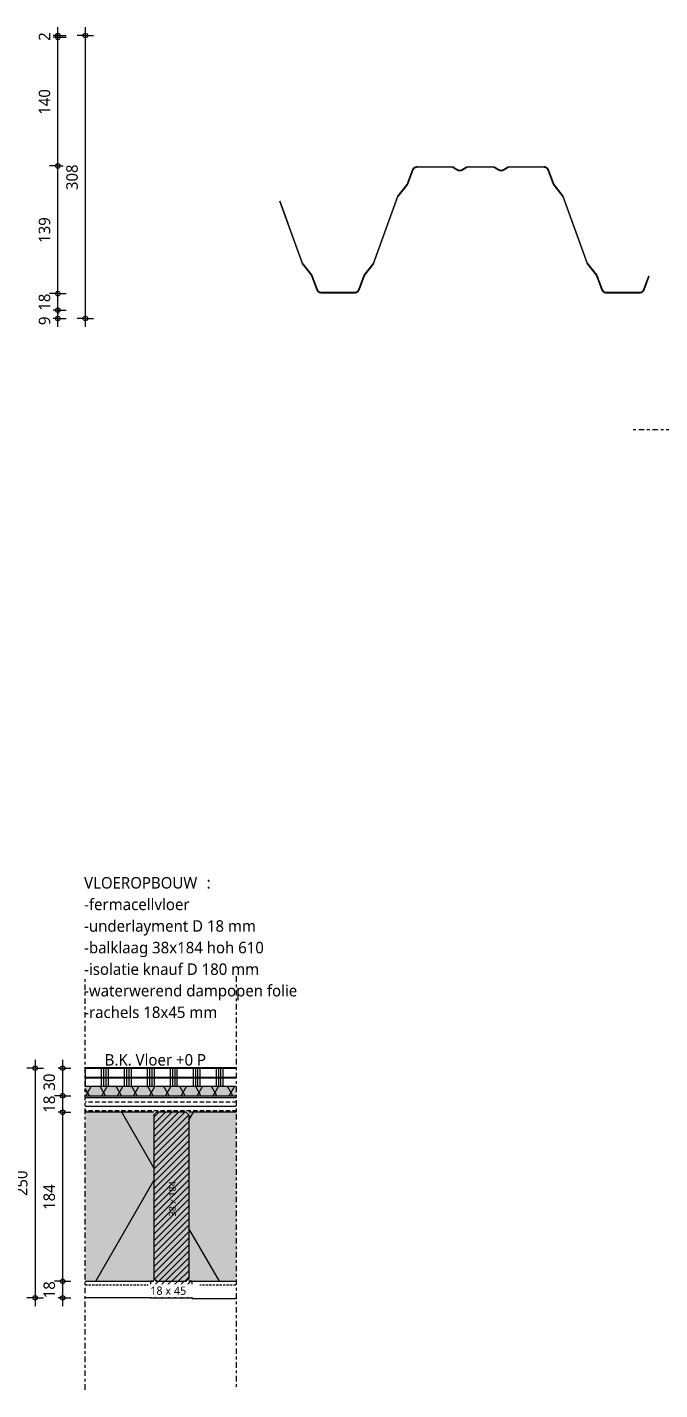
# Model space of a CAD drawing. Header units: millimetres. Extents: x 2927 to 18500, y -7154 to 6447.
# Drawn here: x 14879 to 15567, y -233 to 1250 of the extents above; entities that cross this region are included whole.
import ezdxf

# ---------------------------------------------------------------- set-up
doc = ezdxf.new("R2010")
doc.units = ezdxf.units.MM
doc.linetypes.add('MV_center', pattern=[15, 6, -3, 3, -3])
doc.linetypes.add('MV_hidden', pattern=[3.75, 2.5, -1.25])
for name, color, linetype, lineweight in [('A-ANNO-DIMS', 211, 'Continuous', 13), ('A-ANNO-DIMS-5', 211, 'Continuous', 13), ('A-ANNO-NOTE', 131, 'Continuous', 18), ('A-DETL', 90, 'Continuous', 13), ('A-DETL-GENF', 92, 'Continuous', 18), ('A-DETL-MEDM', 33, 'Continuous', 18), ('G-ANNO-TEXT', 231, 'Continuous', 13)]:
    doc.layers.add(name, color=color, linetype=linetype, lineweight=lineweight)
doc.styles.add('Segoe UI', font='segoeui.ttf', dxfattribs={"height": 7.5})
doc.styles.add('Segoe UI_2', font='segoeui.ttf', dxfattribs={"height": 9})
doc.styles.add('Segoe UI_3', font='segoeui.ttf', dxfattribs={"height": 12.5})
doc.styles.add('Segoe UI_B', font='segoeui.ttf', dxfattribs={"height": 12.5})
doc.dimstyles.new('2_5_mm', dxfattribs={"dimscale": 304.8, "dimtxt": 13.092049, "dimasz": 0.016404, "dimexe": 0.029528, "dimexo": 0.0625, "dimgap": 0.014764, "dimtad": 1, "dimdec": 0, "dimzin": 0, "dimdsep": 46, "dimtxsty": 'Segoe UI_3', "dimblk1": 'DOTBLANK', "dimblk2": 'DOTBLANK', "dimsah": 1, "dimcen": 0.09, "dimdle": 0.029528, "dimazin": 0, "dimtfac": 1, "dimtdec": 4, "dimtix": 1, "dimtmove": 0, "dimatfit": 3, "dimfxl": 0.029528, "dimfxlon": 1, "dimtvp": 1, "dimtfill": 1, "dimtolj": 1, "dimtzin": 0, "dimarcsym": 2})
doc.dimstyles.new('2_5_mm_2', dxfattribs={"dimscale": 304.8, "dimtxt": 13.092049, "dimasz": 0.016404, "dimexe": 0.029528, "dimexo": 0.0625, "dimgap": 0.014764, "dimtad": 1, "dimdec": 0, "dimzin": 0, "dimdsep": 46, "dimtxsty": 'Segoe UI_3', "dimblk1": 'DOTBLANK', "dimblk2": 'DOTBLANK', "dimsah": 1, "dimcen": 0.09, "dimdle": 0.029528, "dimazin": 0, "dimtfac": 1, "dimtdec": 4, "dimtix": 1, "dimtmove": 1, "dimatfit": 3, "dimfxl": 0.029528, "dimfxlon": 1, "dimtvp": 1, "dimtfill": 1, "dimtolj": 1, "dimtzin": 0, "dimarcsym": 2})
pattern_1 = [(90, (10, 0), (-25, 1e-15), []), (90, (12.5, 0), (-25, 1e-15), []), (90, (15, 0), (-25, 1e-15), []), (90, (17.5, 0), (-25, 1e-15), [])]

# ---------------------------------------------------------------- blocks, each defined once
blk = doc.blocks.new('42_isolatie - Type 1-4084873-Details Domera')
at = {"layer": 'A-DETL-GENF'}
blk.add_hatch(color=256, dxfattribs=at).paths.add_polyline_path([(191.5, 0.8), (191.5, 10.8), (27.2, 10.8), (27.2, 0.8)])
at = {"layer": 'A-DETL-GENF', "lineweight": 13}
h = blk.add_hatch(dxfattribs=at)
h.set_pattern_fill('FP_309', color=256, style=0, pattern_type=2)
h.set_pattern_definition([(60, (-2375.531, 120.812), (-12.99038, 7.5), []), (120, (-2375.531, 120.812), (-12.99038, -7.5), [])])
h.paths.add_polyline_path([(191.5, 0.8), (191.5, 10.8), (27.2, 10.8), (27.2, 0.8)])
at = {"layer": 'A-DETL-GENF'}
for p, q in [((191.5, 10.8), (27.2, 10.8)), ((191.5, 10.8), (27.2, 10.8)), ((27.2, 0.8), (191.5, 0.8)), ((27.2, 0.8), (191.5, 0.8))]:
    blk.add_line(p, q, dxfattribs=at)
blk = doc.blocks.new('42_isolatie - Type 1-4084870-Details Domera')
at = {"layer": 'A-DETL-GENF'}
h = blk.add_hatch(color=256, dxfattribs=at)
h.paths.add_polyline_path([(188.3, 0.8), (188.3, 184.8), (136.6, 184.8), (136.6, 0.8), (140.1, 0.8)])
h.paths.add_polyline_path([(98.6, 0.8), (98.6, 184.8), (23.9, 184.8), (23.9, 0.8), (95.1, 0.8)])
at = {"layer": 'A-DETL-GENF', "lineweight": 13}
h = blk.add_hatch(dxfattribs=at)
h.set_pattern_fill('FP_24', color=256, style=0, pattern_type=2)
h.set_pattern_definition([(60, (-2126.39, 181.76), (-155.885, 90), []), (120, (-2126.39, 181.76), (-155.885, -90), [])])
h.paths.add_polyline_path([(188.3, 0.8), (188.3, 184.8), (136.6, 184.8), (136.6, 0.8), (140.1, 0.8)])
h.paths.add_polyline_path([(98.6, 0.8), (98.6, 184.8), (23.9, 184.8), (23.9, 0.8), (95.1, 0.8)])
at = {"layer": 'A-DETL-GENF'}
for p, q in [((98.6, 184.8), (23.9, 184.8)), ((98.6, 184.8), (23.9, 184.8)), ((188.3, 184.8), (136.6, 184.8)), ((188.3, 184.8), (136.6, 184.8)), ((23.9, 0.8), (95.1, 0.8)), ((23.9, 0.8), (95.1, 0.8)), ((95.1, 0.8), (98.6, 0.8)), ((136.6, 0.8), (140.1, 0.8)), ((140.1, 0.8), (188.3, 0.8)), ((140.1, 0.8), (188.3, 0.8))]:
    blk.add_line(p, q, dxfattribs=at)
blk = doc.blocks.new('00 hout rechthoekig - 18x45-3245574-Details Domera')
at = {"layer": 'A-DETL-GENF', "lineweight": 13}
h = blk.add_hatch(dxfattribs=at)
h.set_pattern_fill('FP_344', color=256, style=0, pattern_type=2)
h.set_pattern_definition([(225, (15058.526, -132.724), (3.5355339, -3.5355339), [])])
h.paths.add_polyline_path([(41.5, 0), (0, 0), (0, -18), (45, -18), (45, 0)])
at = {"layer": 'A-DETL-MEDM'}
for p, q in [((45, 0), (0, 0)), ((0, 0), (0, -18)), ((45, -18), (45, 0)), ((0, -18), (3.5, -18)), ((41.5, -18), (45, -18))]:
    blk.add_line(p, q, dxfattribs=at)
blk = doc.blocks.new('00 hout-rechthoekig - SLS 38x184-V287-Details Domera')
at = {"layer": 'A-DETL-GENF'}
blk.add_hatch(color=256, dxfattribs=at).paths.add_polyline_path([(184, -2.8), (181.2, 0), (2.8, 0), (0, -2.8), (0, -35.2), (2.8, -38), (181.2, -38), (184, -35.2)])
at = {"layer": 'A-DETL-MEDM', "lineweight": 13}
h = blk.add_hatch(dxfattribs=at)
h.set_pattern_fill('FP_345', color=256, style=0, pattern_type=2)
h.set_pattern_definition([(135, (69.276, -15055.026), (-3.5355339, -3.5355339), [])])
h.paths.add_polyline_path([(184, -2.8), (181.2, 0), (2.8, 0), (0, -2.8), (0, -35.2), (2.8, -38), (181.2, -38), (184, -35.2)])
at = {"layer": 'A-DETL-MEDM'}
for p, q in [((0, -2.8), (2.8, 0)), ((2.8, 0), (0, -2.8)), ((2.8, 0), (181.2, 0)), ((181.2, 0), (184, -2.8)), ((0, -2.8), (0, -35.2)), ((181.2, 0), (184, -2.8)), ((184, -35.2), (184, -2.8)), ((2.8, -38), (0, -35.2)), ((0, -35.2), (2.8, -38)), ((2.8, -38), (181.2, -38)), ((184, -35.2), (181.2, -38)), ((181.2, -38), (184, -35.2))]:
    blk.add_line(p, q, dxfattribs=at)
blk = doc.blocks.new('NLRS_00_DI_maskeer - Type 1-4235195-Details Domera')
at = {"layer": 'A-DETL-GENF', "linetype": 'MV_center'}
blk.add_line((-100, 0), (409, 0), dxfattribs=at)
blk = doc.blocks.new('NLRS_00_DI_maskeer - Type 1-4234379-Details Domera')
at = {"layer": 'A-DETL-GENF', "linetype": 'MV_center'}
blk.add_line((350, 0), (-100, 0), dxfattribs=at)
blk = doc.blocks.new('NLRS_00_DI_maskeer - Type 1-4234714-Details Domera')
at = {"layer": 'A-DETL-GENF', "linetype": 'MV_center'}
blk.add_line((-100, 0), (350, 0), dxfattribs=at)
blk = doc.blocks.new('DIMBLOCK369-Details Domera')
at = {"layer": 'A-ANNO-DIMS-5'}
for p, q in [((14917.8, -114.7), (14908.8, -114.7)), ((14917.8, -141.7), (14917.8, -114.7)), ((14917.8, -114.7), (14926.8, -114.7)), ((14917.8, -132.7), (14908.8, -132.7)), ((14917.8, -132.7), (14926.8, -132.7))]:
    blk.add_line(p, q, dxfattribs=at)
for centre in [(14917.8, -114.7), (14917.8, -132.7)]:
    blk.add_circle(centre, 2.5, dxfattribs=at)
at = {"layer": 'A-ANNO-DIMS-5', "color": 0, "insert": (14896.9, -133.2), "char_height": 12.5, "width": 22.852, "attachment_point": 1, "rotation": 90, "line_spacing_factor": 1.142579, "style": 'Segoe UI_3', "bg_fill": 3, "box_fill_scale": 1.25, "bg_fill_color": 9, "bg_fill_true_color": 13158600, "bg_fill_transparency": 0}
blk.add_mtext('18', dxfattribs=at)
blk = doc.blocks.new('_DotBlank')
at = {"color": 0, "linetype": 'ByBlock', "lineweight": -2}
blk.add_line((-0.5, 0), (-1, 0), dxfattribs=at)
blk.add_circle((0, 0), 0.5, dxfattribs=at)
blk = doc.blocks.new('DIMBLOCK370-Details Domera')
at = {"layer": 'A-ANNO-DIMS-5'}
for p, q in [((14917.8, 69.3), (14908.8, 69.3)), ((14917.8, -114.7), (14917.8, 69.3)), ((14917.8, 69.3), (14926.8, 69.3)), ((14917.8, -114.7), (14908.8, -114.7)), ((14917.8, -114.7), (14926.8, -114.7))]:
    blk.add_line(p, q, dxfattribs=at)
for centre in [(14917.8, 69.3), (14917.8, -114.7)]:
    blk.add_circle(centre, 2.5, dxfattribs=at)
at = {"layer": 'A-ANNO-DIMS-5', "color": 0, "insert": (14896.9, -37), "char_height": 12.5, "width": 34.277, "attachment_point": 1, "rotation": 90, "line_spacing_factor": 1.142579, "style": 'Segoe UI_3', "bg_fill": 3, "box_fill_scale": 1.25, "bg_fill_color": 9, "bg_fill_true_color": 13158600, "bg_fill_transparency": 0}
blk.add_mtext('184', dxfattribs=at)
blk = doc.blocks.new('DIMBLOCK371-Details Domera')
at = {"layer": 'A-ANNO-DIMS-5'}
for p, q in [((14917.8, 87.3), (14908.8, 87.3)), ((14917.8, 69.3), (14917.8, 87.3)), ((14917.8, 87.3), (14926.8, 87.3)), ((14917.8, 69.3), (14908.8, 69.3)), ((14917.8, 69.3), (14926.8, 69.3))]:
    blk.add_line(p, q, dxfattribs=at)
for centre in [(14917.8, 87.3), (14917.8, 69.3)]:
    blk.add_circle(centre, 2.5, dxfattribs=at)
at = {"layer": 'A-ANNO-DIMS-5', "color": 0, "insert": (14896.9, 68.8), "char_height": 12.5, "width": 22.852, "attachment_point": 1, "rotation": 90, "line_spacing_factor": 1.142579, "style": 'Segoe UI_3', "bg_fill": 3, "box_fill_scale": 1.25, "bg_fill_color": 9, "bg_fill_true_color": 13158600, "bg_fill_transparency": 0}
blk.add_mtext('18', dxfattribs=at)
blk = doc.blocks.new('DIMBLOCK372-Details Domera')
at = {"layer": 'A-ANNO-DIMS-5'}
for p, q in [((14917.8, 87.3), (14917.8, 126.3)), ((14917.8, 117.3), (14908.8, 117.3)), ((14917.8, 117.3), (14926.8, 117.3)), ((14917.8, 87.3), (14908.8, 87.3)), ((14917.8, 87.3), (14926.8, 87.3))]:
    blk.add_line(p, q, dxfattribs=at)
for centre in [(14917.8, 117.3), (14917.8, 87.3)]:
    blk.add_circle(centre, 2.5, dxfattribs=at)
at = {"layer": 'A-ANNO-DIMS-5', "color": 0, "insert": (14896.9, 92.8), "char_height": 12.5, "width": 22.852, "attachment_point": 1, "rotation": 90, "line_spacing_factor": 1.142579, "style": 'Segoe UI_3', "bg_fill": 3, "box_fill_scale": 1.25, "bg_fill_color": 9, "bg_fill_true_color": 13158600, "bg_fill_transparency": 0}
blk.add_mtext('30', dxfattribs=at)
blk = doc.blocks.new('DIMBLOCK373-Details Domera')
at = {"layer": 'A-ANNO-DIMS-5'}
for p, q in [((14887.8, 126.3), (14887.8, -141.7)), ((14887.8, 117.3), (14878.8, 117.3)), ((14887.8, 117.3), (14896.8, 117.3)), ((14887.8, -132.7), (14878.8, -132.7)), ((14887.8, -132.7), (14896.8, -132.7))]:
    blk.add_line(p, q, dxfattribs=at)
for centre in [(14887.8, 117.3), (14887.8, -132.7)]:
    blk.add_circle(centre, 2.5, dxfattribs=at)
at = {"layer": 'A-ANNO-DIMS-5', "color": 0, "insert": (14866.9, -22), "char_height": 12.5, "width": 34.277, "attachment_point": 1, "rotation": 90, "line_spacing_factor": 1.142579, "style": 'Segoe UI_3', "bg_fill": 3, "box_fill_scale": 1.25, "bg_fill_color": 9, "bg_fill_true_color": 13158600, "bg_fill_transparency": 0}
blk.add_mtext('250', dxfattribs=at)
blk = doc.blocks.new('DIMBLOCK421-Details Domera')
at = {"layer": 'A-ANNO-DIMS-5'}
for p, q in [((14912.5, 942.3), (14903.5, 942.3)), ((14912.5, 945.6), (14912.5, 937.8)), ((14912.5, 926.1), (14912.5, 945.6)), ((14912.5, 924.3), (14912.5, 942.3)), ((14912.5, 942.3), (14921.5, 942.3)), ((14912.5, 933.3), (14903.5, 933.3)), ((14912.5, 933.3), (14921.5, 933.3))]:
    blk.add_line(p, q, dxfattribs=at)
for centre in [(14912.5, 942.3), (14912.5, 933.3)]:
    blk.add_circle(centre, 2.5, dxfattribs=at)
at = {"layer": 'A-ANNO-DIMS-5', "color": 0, "insert": (14891.7, 926.1), "char_height": 12.5, "width": 11.426, "attachment_point": 1, "rotation": 90, "line_spacing_factor": 1.142579, "style": 'Segoe UI_3', "bg_fill": 3, "box_fill_scale": 1.25, "bg_fill_color": 9, "bg_fill_true_color": 13158600, "bg_fill_transparency": 0}
blk.add_mtext('9', dxfattribs=at)
blk = doc.blocks.new('DIMBLOCK422-Details Domera')
at = {"layer": 'A-ANNO-DIMS-5'}
for p, q in [((14912.5, 960.3), (14903.5, 960.3)), ((14912.5, 942.3), (14912.5, 960.3)), ((14912.5, 960.3), (14921.5, 960.3)), ((14912.5, 942.3), (14903.5, 942.3)), ((14912.5, 942.3), (14921.5, 942.3))]:
    blk.add_line(p, q, dxfattribs=at)
for centre in [(14912.5, 960.3), (14912.5, 942.3)]:
    blk.add_circle(centre, 2.5, dxfattribs=at)
at = {"layer": 'A-ANNO-DIMS-5', "color": 0, "insert": (14891.7, 941.7), "char_height": 12.5, "width": 22.852, "attachment_point": 1, "rotation": 90, "line_spacing_factor": 1.142579, "style": 'Segoe UI_3', "bg_fill": 3, "box_fill_scale": 1.25, "bg_fill_color": 9, "bg_fill_true_color": 13158600, "bg_fill_transparency": 0}
blk.add_mtext('18', dxfattribs=at)
blk = doc.blocks.new('DIMBLOCK423-Details Domera')
at = {"layer": 'A-ANNO-DIMS-5'}
for p, q in [((14912.5, 1099.3), (14903.5, 1099.3)), ((14912.5, 960.3), (14912.5, 1099.3)), ((14912.5, 1099.3), (14921.5, 1099.3)), ((14912.5, 960.3), (14903.5, 960.3)), ((14912.5, 960.3), (14921.5, 960.3))]:
    blk.add_line(p, q, dxfattribs=at)
for centre in [(14912.5, 1099.3), (14912.5, 960.3)]:
    blk.add_circle(centre, 2.5, dxfattribs=at)
at = {"layer": 'A-ANNO-DIMS-5', "color": 0, "insert": (14891.7, 1015.5), "char_height": 12.5, "width": 34.277, "attachment_point": 1, "rotation": 90, "line_spacing_factor": 1.142579, "style": 'Segoe UI_3', "bg_fill": 3, "box_fill_scale": 1.25, "bg_fill_color": 9, "bg_fill_true_color": 13158600, "bg_fill_transparency": 0}
blk.add_mtext('139', dxfattribs=at)
blk = doc.blocks.new('DIMBLOCK424-Details Domera')
at = {"layer": 'A-ANNO-DIMS-5'}
for p, q in [((14912.5, 1239.3), (14903.5, 1239.3)), ((14912.5, 1099.3), (14912.5, 1239.3)), ((14912.5, 1239.3), (14921.5, 1239.3)), ((14912.5, 1099.3), (14903.5, 1099.3)), ((14912.5, 1099.3), (14921.5, 1099.3))]:
    blk.add_line(p, q, dxfattribs=at)
for centre in [(14912.5, 1239.3), (14912.5, 1099.3)]:
    blk.add_circle(centre, 2.5, dxfattribs=at)
at = {"layer": 'A-ANNO-DIMS-5', "color": 0, "insert": (14891.7, 1155), "char_height": 12.5, "width": 34.277, "attachment_point": 1, "rotation": 90, "line_spacing_factor": 1.142579, "style": 'Segoe UI_3', "bg_fill": 3, "box_fill_scale": 1.25, "bg_fill_color": 9, "bg_fill_true_color": 13158600, "bg_fill_transparency": 0}
blk.add_mtext('140', dxfattribs=at)
blk = doc.blocks.new('DIMBLOCK425-Details Domera')
at = {"layer": 'A-ANNO-DIMS-5'}
for p, q in [((14912.5, 1239.3), (14912.5, 1250.3)), ((14912.5, 1241.3), (14903.5, 1241.3)), ((14912.5, 1239.3), (14903.5, 1239.3)), ((14912.5, 1241.3), (14921.5, 1241.3)), ((14912.5, 1239.3), (14921.5, 1239.3))]:
    blk.add_line(p, q, dxfattribs=at)
for centre in [(14912.5, 1241.3), (14912.5, 1239.3)]:
    blk.add_circle(centre, 2.5, dxfattribs=at)
at = {"layer": 'A-ANNO-DIMS-5', "color": 0, "insert": (14891.7, 1235.5), "char_height": 12.5, "width": 11.426, "attachment_point": 1, "rotation": 90, "line_spacing_factor": 1.142579, "style": 'Segoe UI_3', "bg_fill": 3, "box_fill_scale": 1.25, "bg_fill_color": 9, "bg_fill_true_color": 13158600, "bg_fill_transparency": 0}
blk.add_mtext('2', dxfattribs=at)
blk = doc.blocks.new('DIMBLOCK426-Details Domera')
at = {"layer": 'A-ANNO-DIMS-5'}
for p, q in [((14942.5, 924.3), (14942.5, 1250.3)), ((14942.5, 1241.3), (14933.5, 1241.3)), ((14942.5, 1241.3), (14951.5, 1241.3)), ((14942.5, 933.3), (14933.5, 933.3)), ((14942.5, 933.3), (14951.5, 933.3))]:
    blk.add_line(p, q, dxfattribs=at)
for centre in [(14942.5, 1241.3), (14942.5, 933.3)]:
    blk.add_circle(centre, 2.5, dxfattribs=at)
at = {"layer": 'A-ANNO-DIMS-5', "color": 0, "insert": (14921.7, 1073), "char_height": 12.5, "width": 34.277, "attachment_point": 1, "rotation": 90, "line_spacing_factor": 1.142579, "style": 'Segoe UI_3', "bg_fill": 3, "box_fill_scale": 1.25, "bg_fill_color": 9, "bg_fill_true_color": 13158600, "bg_fill_transparency": 0}
blk.add_mtext('308', dxfattribs=at)

msp = doc.modelspace()

# ---------------------------------------------------------------- hatches: boundary and pattern name
at = {"layer": 'A-DETL-GENF'}
for points in [[(15300.4, 1096), (15301.8, 1096.9), (15301, 1098.8), (15299, 1097.4)], [(15301.8, 1096.9), (15303.3, 1097.3), (15303.3, 1099.3), (15301, 1098.8), (15301.6, 1097.3)], [(15341.9, 1097.3), (15341.9, 1099.3), (15303.3, 1099.3), (15303.3, 1097.3)], [(15346.7, 1094.1), (15347.7, 1095.8), (15342.4, 1099.1), (15341.9, 1098.3), (15341.9, 1097.3), (15341.6, 1097.3), (15341.9, 1097.1)], [(15353, 1094.1), (15358.1, 1097.3), (15357.9, 1097.3), (15357.9, 1098.3), (15357.3, 1099.1), (15352, 1095.8), (15353, 1094.1)], [(15386.9, 1097.3), (15386.9, 1099.3), (15357.9, 1099.3), (15357.9, 1097.3)], [(15391.7, 1094.1), (15392.7, 1095.8), (15387.4, 1099.1), (15386.9, 1098.3), (15386.9, 1097.3), (15386.6, 1097.3), (15389.1, 1095.7)], [(15398, 1094.1), (15403.1, 1097.3), (15402.9, 1097.3), (15402.9, 1098.3), (15402.3, 1099.1), (15397, 1095.8), (15398, 1094.1)], [(15402.9, 1097.3), (15441.4, 1097.3), (15441.4, 1099.3), (15402.9, 1099.3)], [(15443, 1096.9), (15443.7, 1098.8), (15441.4, 1099.3), (15441.4, 1097.3)], [(15444.3, 1096), (15445.7, 1097.4), (15443.7, 1098.8), (15443, 1096.9)], [(15293.7, 1078.9), (15299.6, 1094.7), (15297.7, 1095.4), (15292, 1079.9), (15292.8, 1079.3), (15293.6, 1079)], [(15299.6, 1094.7), (15300.4, 1096), (15299, 1097.4), (15297.7, 1095.4), (15299, 1094.9)], [(15348.7, 1093.3), (15349.1, 1095.2), (15347.7, 1095.8), (15346.7, 1094.1), (15347.7, 1093.7)], [(15348.7, 1093.3), (15351, 1093.3), (15350.6, 1095.2), (15349.1, 1095.2)], [(15351, 1093.3), (15353, 1094.1), (15352, 1095.8), (15350.6, 1095.2)], [(15393.7, 1093.3), (15394.1, 1095.2), (15392.7, 1095.8), (15391.7, 1094.1), (15392.7, 1093.7)], [(15393.7, 1093.3), (15396, 1093.3), (15395.6, 1095.2), (15394.1, 1095.2)], [(15396, 1093.3), (15398, 1094.1), (15397, 1095.8), (15395.6, 1095.2)], [(15445.1, 1094.7), (15447, 1095.4), (15445.7, 1097.4), (15444.3, 1096)], [(15451, 1078.9), (15451.9, 1079.3), (15452.7, 1079.9), (15452.8, 1079.9), (15447, 1095.4), (15445.1, 1094.7)], [(15283.5, 1065.8), (15293.6, 1078.6), (15292, 1079.9), (15281.8, 1066.9), (15282.6, 1066.3), (15283.6, 1065.9)], [(15461.2, 1065.8), (15461.1, 1065.9), (15462.1, 1066.3), (15462.9, 1066.9), (15452.7, 1079.9), (15451.2, 1078.6), (15461.1, 1065.8)], [(15177.7, 992.9), (15179.6, 993.6), (15154.1, 1063.8), (15154.1, 1057.9)], [(15257, 992.9), (15283.6, 1065.9), (15281.7, 1066.6), (15255.1, 993.6)], [(15487.7, 992.9), (15489.6, 993.6), (15463, 1066.6), (15461.1, 1065.9)], [(15188, 979.6), (15189.6, 980.9), (15179.6, 993.6), (15178.6, 993.3), (15177.8, 992.6), (15179.6, 990.4)], [(15246.8, 979.8), (15256.9, 992.6), (15256.1, 993.3), (15255.1, 993.6), (15255.1, 993.7), (15245.2, 980.9), (15245.9, 980.3), (15246.9, 979.9)], [(15498, 979.6), (15499.6, 980.9), (15489.6, 993.6), (15488.6, 993.3), (15487.8, 992.6), (15489.6, 990.4)], [(15193.7, 964.2), (15195.6, 964.9), (15189.7, 980.6), (15188.8, 980.3), (15188, 979.6), (15187.9, 979.6), (15193.7, 964.2)], [(15241, 964.2), (15246.9, 979.9), (15245, 980.6), (15239.1, 964.9)], [(15503.7, 964.2), (15505.6, 964.9), (15499.7, 980.6), (15498.8, 980.3), (15498, 979.6), (15497.9, 979.6), (15499.6, 975.3)], [(15551, 964.2), (15556.6, 979.2), (15554.7, 979.9), (15549.1, 964.9)], [(15195, 962.1), (15196.4, 963.5), (15195.6, 964.9), (15193.7, 964.2)], [(15239.7, 962.1), (15241, 964.2), (15239.1, 964.9), (15238.3, 963.5)], [(15505, 962.1), (15506.4, 963.5), (15505.6, 964.9), (15503.7, 964.2)], [(15549.7, 962.1), (15551, 964.2), (15549.1, 964.9), (15548.3, 963.5)], [(15197, 960.7), (15197.8, 962.6), (15196.4, 963.5), (15195, 962.1), (15196.4, 961.1)], [(15199.3, 960.3), (15199.3, 962.3), (15197.8, 962.6), (15197, 960.7), (15197.8, 960.6)], [(15217.4, 960.3), (15217.4, 962.3), (15199.3, 962.3), (15199.3, 960.3)], [(15235.4, 960.3), (15235.4, 962.3), (15217.4, 962.3), (15217.4, 960.3)], [(15235.4, 960.3), (15237.8, 960.7), (15237, 962.6), (15235.4, 962.3)], [(15237.8, 960.7), (15239.7, 962.1), (15238.3, 963.5), (15237, 962.6)], [(15507, 960.7), (15507.8, 962.6), (15506.4, 963.5), (15505, 962.1), (15506.4, 961.1)], [(15509.3, 960.3), (15509.3, 962.3), (15507.8, 962.6), (15507, 960.7)], [(15509.3, 960.3), (15527.4, 960.3), (15527.4, 962.3), (15509.3, 962.3)], [(15545.4, 960.3), (15545.4, 962.3), (15527.4, 962.3), (15527.4, 960.3)], [(15545.4, 960.3), (15547.8, 960.7), (15547, 962.6), (15545.4, 962.3)], [(15547.8, 960.7), (15549.7, 962.1), (15548.3, 963.5), (15547, 962.6)]]:
    msp.add_hatch(color=7, dxfattribs=at).paths.add_polyline_path(points)
at = {"layer": 'A-DETL-GENF', "lineweight": 13}
h = msp.add_hatch(dxfattribs=at)
h.set_pattern_fill('FP_6', color=253, style=0, pattern_type=2)
h.set_pattern_definition(pattern_1)
h.paths.add_polyline_path([(15106.7, 107.3), (15106.7, 117.3), (14942.3, 117.3), (14942.3, 107.3)])
h = msp.add_hatch(dxfattribs=at)
h.set_pattern_fill('FP_6', color=253, style=0, pattern_type=2)
h.set_pattern_definition(pattern_1)
h.paths.add_polyline_path([(15106.7, 97.3), (15106.7, 107.3), (14942.3, 107.3), (14942.3, 97.3)])
h = msp.add_hatch(dxfattribs=at)
h.set_pattern_fill('FP_4', color=250, style=0, pattern_type=2)
h.set_pattern_definition([(0, (0, 0), (0, 9.476), []), (0, (0, 4.738), (0, 9.476), [4.738, -2.369])])
h.paths.add_polyline_path([(14942.3, 69.3), (15106.7, 69.3), (15106.7, 87.3), (14942.3, 87.3)])

# ---------------------------------------------------------------- linework, layer by layer
at = {"layer": 'A-DETL'}
for p, q in [((15303.3, 1098.3), (15341.9, 1098.3)), ((15341.9, 1098.3), (15347.2, 1094.9)), ((15352.5, 1094.9), (15357.9, 1098.3)), ((15357.9, 1098.3), (15386.9, 1098.3)), ((15386.9, 1098.3), (15392.2, 1094.9)), ((15397.5, 1094.9), (15402.9, 1098.3)), ((15402.9, 1098.3), (15441.4, 1098.3)), ((15292.8, 1079.3), (15298.7, 1095)), ((15446.1, 1095), (15451.9, 1079.3)), ((15282.6, 1066.3), (15292.8, 1079.3)), ((15451.9, 1079.3), (15462.1, 1066.3)), ((15154.1, 1060.8), (15162.8, 1036.9)), ((15178.6, 993.3), (15154.1, 1060.8)), ((15256.1, 993.3), (15282.6, 1066.3)), ((15462.1, 1066.3), (15488.6, 993.3)), ((15188.8, 980.3), (15178.6, 993.3)), ((15194.7, 964.5), (15188.8, 980.3)), ((15240.1, 964.5), (15245.9, 980.3)), ((15245.9, 980.3), (15256.1, 993.3)), ((15488.6, 993.3), (15498.8, 980.3)), ((15498.8, 980.3), (15504.7, 964.5)), ((15550.1, 964.5), (15555.7, 979.5)), ((15199.3, 961.3), (15217.4, 961.3)), ((15217.4, 961.3), (15235.4, 961.3)), ((15509.3, 961.3), (15527.4, 961.3)), ((15527.4, 961.3), (15545.4, 961.3))]:
    msp.add_line(p, q, dxfattribs=at)
at = {"layer": 'A-DETL', "lineweight": 25}
for p, q in [((15106.7, 117.3), (14942.3, 117.3)), ((14942.3, 107.3), (15106.7, 107.3))]:
    msp.add_line(p, q, dxfattribs=at)
at = {"layer": 'A-DETL', "linetype": 'MV_hidden', "lineweight": 18}
for p, q in [((14942.3, -118.7), (15013.5, -118.7)), ((15058.5, -118.7), (15106.7, -118.7))]:
    msp.add_line(p, q, dxfattribs=at)
at = {"layer": 'A-DETL'}
for centre, start, end in [((15303.3, 1093.3), 89.925, 159.2696), ((15441.4, 1093.3), 20.7616, 90), ((15349.9, 1099.2), 237.994, 302.006), ((15394.9, 1099.2), 237.994, 302.006), ((15199.3, 966.3), 200.445, 270.075), ((15199.3, 966.3), 200.7879, 270.137), ((15235.4, 966.3), 270.0968, 339.8854), ((15509.3, 966.3), 200.7284, 270.075), ((15545.4, 966.3), 270.0968, 339.2244)]:
    msp.add_arc(centre, 5, start, end, dxfattribs=at)

# ---------------------------------------------------------------- block references
at = {"layer": 'A-DETL-GENF', "linetype": 'MV_center'}
for name, p, rotation in [('NLRS_00_DI_maskeer - Type 1-4235195-Details Domera', (15945.5, 811.9), 180), ('NLRS_00_DI_maskeer - Type 1-4234379-Details Domera', (14942.3, 117.3), 269.9999999999999), ('NLRS_00_DI_maskeer - Type 1-4234714-Details Domera', (15106.7, 117.3), 270.0000000000001)]:
    msp.add_blockref(name, p, dxfattribs=dict(at, rotation=rotation))
at = {"layer": 'A-DETL-GENF'}
for name, p in [('42_isolatie - Type 1-4084873-Details Domera', (14915.2, 86.5)), ('42_isolatie - Type 1-4084870-Details Domera', (14918.5, -115.5))]:
    msp.add_blockref(name, p, dxfattribs=at)
at = {"layer": 'A-DETL-MEDM', "rotation": 180}
msp.add_blockref('00 hout rechthoekig - 18x45-3245574-Details Domera', (15058.5, -132.7), dxfattribs=at)

# ---------------------------------------------------------------- texts
at = {"layer": 'A-ANNO-NOTE', "lineweight": 13, "insert": (15033.4, -44), "char_height": 7.5, "width": 47.3, "attachment_point": 1, "rotation": 90, "style": 'Segoe UI'}
msp.add_mtext('38 x 184', dxfattribs=at)
at = {"layer": 'G-ANNO-TEXT', "color": 7, "char_height": 12.5, "attachment_point": 1}
for s, insert, width, style in [('VLOEROPBOUW', (14941.1, 325.3), 161.54, 'Segoe UI_B'), (':', (15074.4, 325.3), 4.409, 'Segoe UI_3'), ('-fermacellvloer ', (14941.1, 301.8), 146.308, 'Segoe UI_3'), ('-underlayment D 18 mm', (14941.1, 278.3), 231.688, 'Segoe UI_3'), ('-balklaag 38x184 hoh 610', (14941.1, 254.8), 243.713, 'Segoe UI_3'), ('-isolatie knauf D 180 mm', (14941.1, 231.3), 237.299, 'Segoe UI_3'), ('-waterwerend dampopen folie', (14941.1, 207.9), 284.599, 'Segoe UI_3'), ('-rachels 18x45 mm', (14941.1, 184.4), 178.375, 'Segoe UI_3'), ('B.K. Vloer +0 P', (14963.5, 132.6), 138.692, 'Segoe UI_3')]:
    msp.add_mtext(s, dxfattribs=dict(at, insert=insert, width=width, style=style))

# ---------------------------------------------------------------- dimensions: what is measured, and where the dimension line sits
at = {"layer": 'A-ANNO-DIMS'}
dim = msp.add_linear_dim(base=(14912.5, 942.3), p1=(14903.5, 933.3), p2=(14903.5, 942.3), angle=90, dimstyle='2_5_mm_2', override={"dimpost": '<>', "dimfxl": 9}, dxfattribs=at)
dim.commit()
dim.dimension.update_dxf_attribs({"geometry": 'DIMBLOCK421-Details Domera', "text_midpoint": (14900, 931.8), "dimtype": 160, "text_rotation": 90})
dim = msp.add_linear_dim(base=(14917.8, -114.7), p1=(14926.8, -132.7), p2=(14926.8, -114.7), angle=90, dimstyle='2_5_mm', override={"dimpost": '<>', "dimfxl": 18}, dxfattribs=at)
dim.commit()
dim.dimension.update_dxf_attribs({"geometry": 'DIMBLOCK369-Details Domera', "text_midpoint": (14906.8, -123.7)})

# ---------------------------------------------------------------- next in the draw order: texts
at = {"layer": 'A-ANNO-NOTE', "lineweight": 13, "insert": (15013.1, -120.4), "char_height": 9, "width": 51.308, "attachment_point": 1, "style": 'Segoe UI_2', "bg_fill": 3, "box_fill_scale": 1.25, "bg_fill_color": 9, "bg_fill_true_color": 13158600, "bg_fill_transparency": 0}
msp.add_mtext('18 x 45', dxfattribs=at)

# ---------------------------------------------------------------- next in the draw order: dimensions: what is measured, and where the dimension line sits
at = {"layer": 'A-ANNO-DIMS'}
for base, p1, p2, override, picture, middle in [((14912.5, 960.3), (14903.5, 942.3), (14903.5, 960.3), {"dimpost": '<>', "dimfxl": 18}, 'DIMBLOCK422-Details Domera', (14901.5, 951.3)), ((14917.8, 69.3), (14926.8, -114.7), (14926.8, 69.3), {"dimpost": '<>', "dimfxl": 184}, 'DIMBLOCK370-Details Domera', (14906.8, -22.7))]:
    dim = msp.add_linear_dim(base=base, p1=p1, p2=p2, angle=90, dimstyle='2_5_mm', override=override, dxfattribs=at)
    dim.commit()
    dim.dimension.update_dxf_attribs({"geometry": picture, "text_midpoint": middle})

# ---------------------------------------------------------------- next in the draw order: linework, layer by layer
at = {"layer": 'A-DETL', "lineweight": 18}
for p, q in [((15013.5, -132.7), (14942.3, -132.7)), ((15058.5, -133.4), (15106.7, -133.4))]:
    msp.add_line(p, q, dxfattribs=at)

# ---------------------------------------------------------------- next in the draw order: block references
at = {"layer": 'A-DETL-MEDM', "rotation": 269.9999999999998}
msp.add_blockref('00 hout-rechthoekig - SLS 38x184-V287-Details Domera', (15055, 69.3), dxfattribs=at)

# ---------------------------------------------------------------- next in the draw order: dimensions: what is measured, and where the dimension line sits
at = {"layer": 'A-ANNO-DIMS'}
for base, p1, p2, override, picture, middle in [((14912.5, 1099.3), (14903.5, 960.3), (14903.5, 1099.3), {"dimpost": '<>', "dimfxl": 138.999991}, 'DIMBLOCK423-Details Domera', (14901.5, 1029.8)), ((14917.8, 87.3), (14926.8, 69.3), (14908.8, 87.3), {"dimpost": '<>', "dimfxl": 25.455844}, 'DIMBLOCK371-Details Domera', (14906.8, 78.3))]:
    dim = msp.add_linear_dim(base=base, p1=p1, p2=p2, angle=90, dimstyle='2_5_mm', override=override, dxfattribs=at)
    dim.commit()
    dim.dimension.update_dxf_attribs({"geometry": picture, "text_midpoint": middle})

# ---------------------------------------------------------------- next in the draw order: dimensions: what is measured, and where the dimension line sits
for base, p1, p2, override, picture, middle in [((14912.5, 1239.3), (14903.5, 1099.3), (14903.5, 1239.3), {"dimpost": '<>', "dimfxl": 140}, 'DIMBLOCK424-Details Domera', (14901.5, 1169.3)), ((14917.8, 117.3), (14908.8, 87.3), (14908.8, 117.3), {"dimpost": '<>', "dimfxl": 30}, 'DIMBLOCK372-Details Domera', (14906.8, 102.3))]:
    dim = msp.add_linear_dim(base=base, p1=p1, p2=p2, angle=90, dimstyle='2_5_mm', override=override, dxfattribs=at)
    dim.commit()
    dim.dimension.update_dxf_attribs({"geometry": picture, "text_midpoint": middle})

# ---------------------------------------------------------------- next in the draw order: dimensions: what is measured, and where the dimension line sits
for base, p1, p2, override, picture, middle in [((14912.5, 1241.3), (14903.5, 1239.3), (14903.5, 1241.3), {"dimpost": '<>', "dimfxl": 2.000009}, 'DIMBLOCK425-Details Domera', (14901.6, 1240.3)), ((14887.8, -132.7), (14896.8, 117.3), (14896.8, -132.7), {"dimpost": '<>', "dimfxl": 250}, 'DIMBLOCK373-Details Domera', (14876.8, -7.7))]:
    dim = msp.add_linear_dim(base=base, p1=p1, p2=p2, angle=90, dimstyle='2_5_mm', override=override, dxfattribs=at)
    dim.commit()
    dim.dimension.update_dxf_attribs({"geometry": picture, "text_midpoint": middle})

# ---------------------------------------------------------------- next in the draw order: dimensions: what is measured, and where the dimension line sits
dim = msp.add_linear_dim(base=(14942.5, 1241.3), p1=(14933.5, 933.3), p2=(14933.5, 1241.3), angle=90, dimstyle='2_5_mm', override={"dimpost": '<>', "dimfxl": 308}, dxfattribs=at)
dim.commit()
dim.dimension.update_dxf_attribs({"geometry": 'DIMBLOCK426-Details Domera', "text_midpoint": (14931.5, 1087.3)})

doc.saveas('drawing.dxf')
